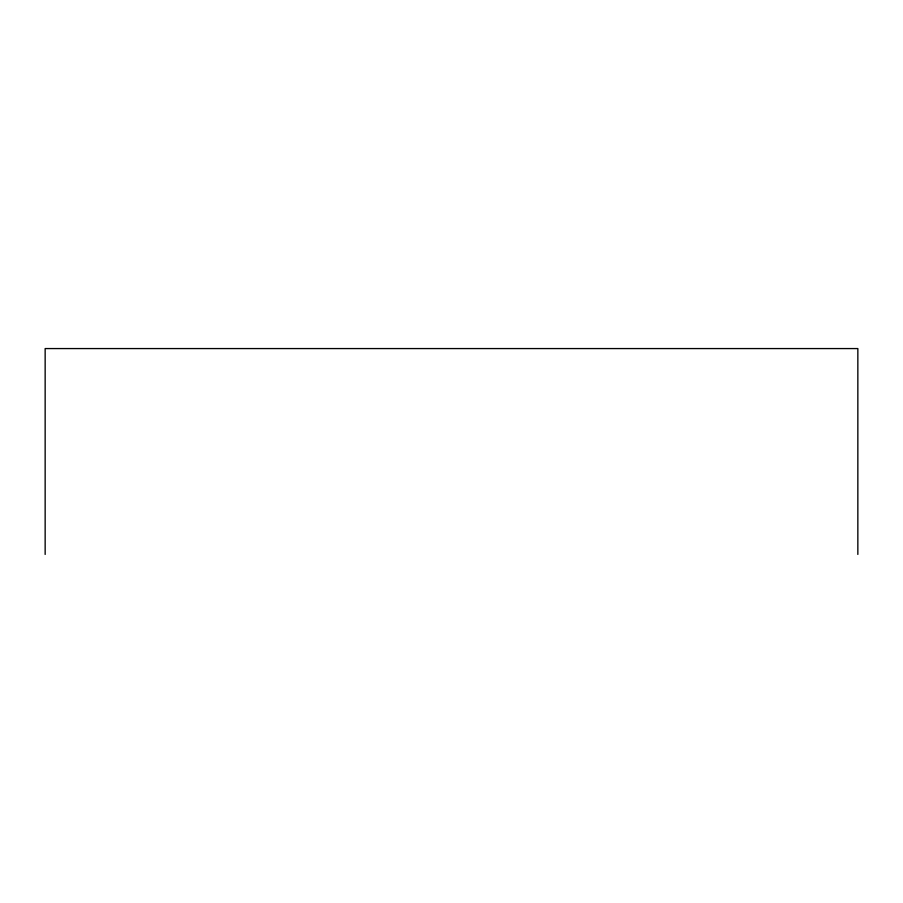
<?xml version="1.0" encoding="UTF-8"?>
<svg xmlns="http://www.w3.org/2000/svg" width="903" height="903" viewBox="0 0 903 903"><rect width="100%" height="100%" fill="white"/><g stroke="black" fill="none" stroke-linecap="round" stroke-linejoin="round"><path stroke-width="1.35" d="M857.85 554.431L857.85 348.569L45.15 348.569L45.15 554.431"/></g></svg>
